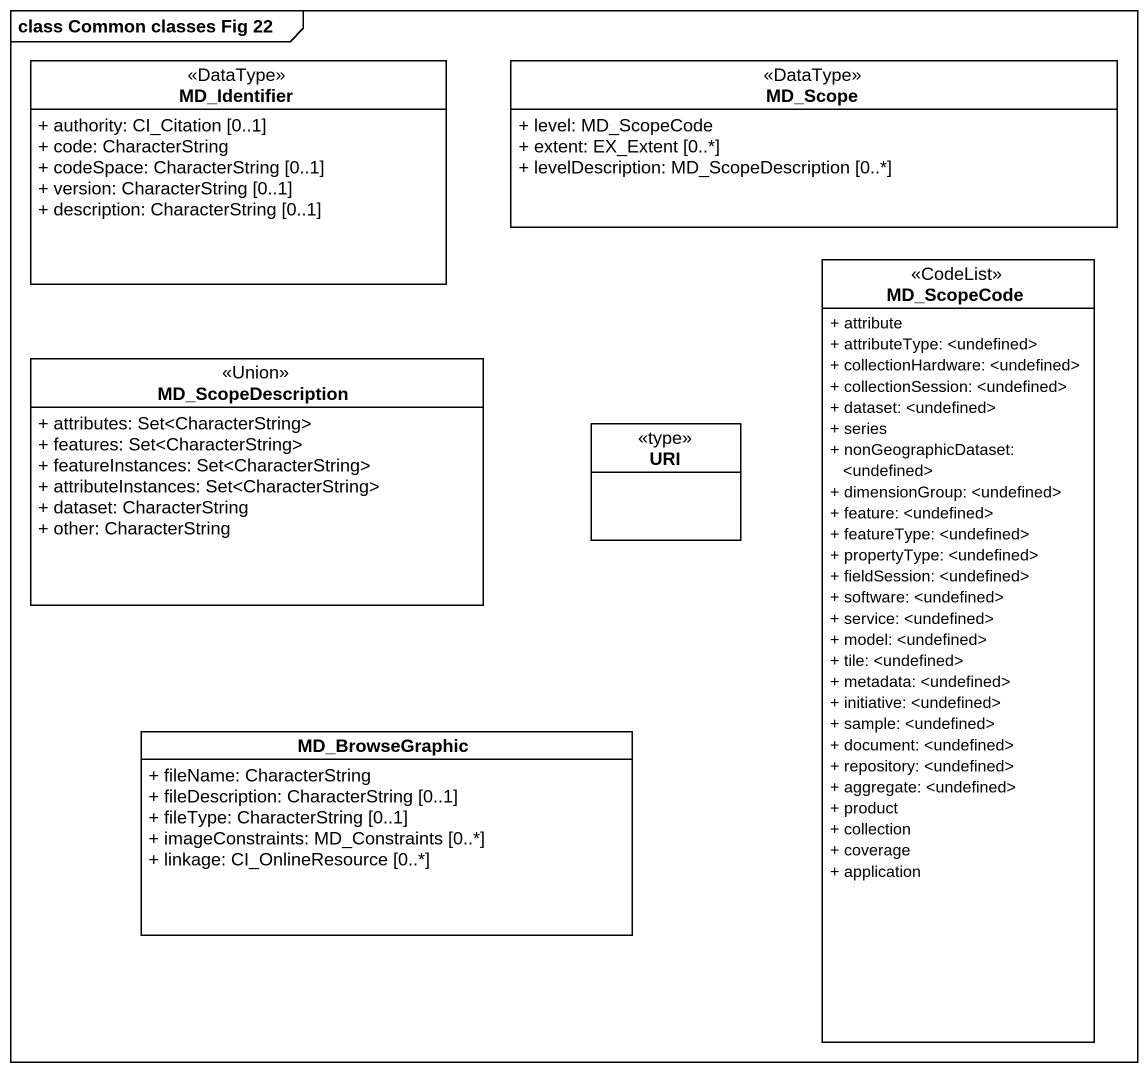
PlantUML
@startuml
mainframe class Common classes Fig 22
hide circle
hide empty members
skinparam classAttributeIconSize 0
class MD_Identifier <<DataType>> #FFFFFF {
  + authority: CI_Citation [0..1]
  + code: CharacterString
  + codeSpace: CharacterString [0..1]
  + version: CharacterString [0..1]
  + description: CharacterString [0..1]
}
class MD_Scope <<DataType>> #FFFFFF {
  + level: MD_ScopeCode
  + extent: EX_Extent [0..*]
  + levelDescription: MD_ScopeDescription [0..*]
}
class MD_ScopeCode <<CodeList>> #FFFFFF {
  + attribute
  + attributeType: <undefined>
  + collectionHardware: <undefined>
  + collectionSession: <undefined>
  + dataset: <undefined>
  + series
  + nonGeographicDataset: <undefined>
  + dimensionGroup: <undefined>
  + feature: <undefined>
  + featureType: <undefined>
  + propertyType: <undefined>
  + fieldSession: <undefined>
  + software: <undefined>
  + service: <undefined>
  + model: <undefined>
  + tile: <undefined>
  + metadata: <undefined>
  + initiative: <undefined>
  + sample: <undefined>
  + document: <undefined>
  + repository: <undefined>
  + aggregate: <undefined>
  + product
  + collection
  + coverage
  + application
}
class MD_ScopeDescription <<Union>> #FFFFFF {
  + attributes: Set<CharacterString>
  + features: Set<CharacterString>
  + featureInstances: Set<CharacterString>
  + attributeInstances: Set<CharacterString>
  + dataset: CharacterString
  + other: CharacterString
}
class URI <<type>> #FFFFFF
class MD_BrowseGraphic #FFFFFF {
  + fileName: CharacterString
  + fileDescription: CharacterString [0..1]
  + fileType: CharacterString [0..1]
  + imageConstraints: MD_Constraints [0..*]
  + linkage: CI_OnlineResource [0..*]
}
@enduml
